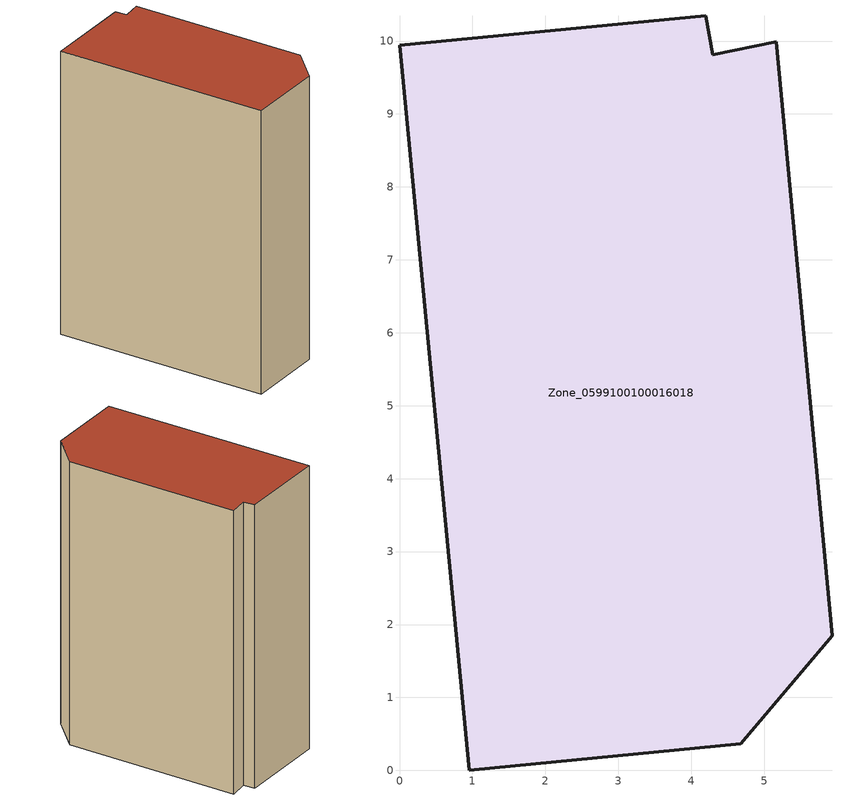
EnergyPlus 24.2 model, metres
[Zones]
Zone_0599100100016018
 floor ground (C_G): 5.17,9.99 5.93,1.84 4.68,0.37 0.96,0 0,9.94 4.2,10.35 4.29,9.81 z0
 wall outside (C_F): 0.96,0 4.68,0.37 5.93,1.84 5.17,9.99 4.29,9.81 4.2,10.35 0,9.94 0.96,0 z0:13.38
 roof outside (C_R): 5.93,1.84 5.17,9.99 4.29,9.81 4.2,10.35 0,9.94 0.96,0 4.68,0.37 z13.38
[BUILDING]
Pand.0599100100016018: North Axis=0; Terrain=City; Loads Convergence Tolerance Value=0.04; Temperature Convergence Tolerance Value=0.4; Solar Distribution=FullExterior; Maximum Number of Warmup Days=25; Minimum Number of Warmup Days=1
[Site:Location]
Rotterdam.The.Hague.AP_ZH_NLD Design_Conditions: Latitude=51.96; Longitude=4.45; Time Zone=1; Elevation=-4.5
[SITE:GROUNDTEMPERATURE:BUILDINGSURFACE]
18, 18, 18, 18, 18, 18, 18, 18, 18, 18, 18, 18
[MATERIAL] Thermal Absorptance=0.9; Solar Absorptance=0.7; Visible Absorptance=0.7
Name | Roughness | Thickness | Conductivity | Density | Specific Heat
G.TC.2015-2018 | MediumSmooth | 0.15 | 0.0428571 | 540 | 1210
F.TC.2015-2018 | Rough | 0.3 | 0.0666667 | 1920 | 840
R.TC.2015-2018 | MediumRough | 0.2 | 0.0333333 | 1500 | 1000
[CONSTRUCTION]
C_G: G.TC.2015-2018
C_F: F.TC.2015-2018
C_R: R.TC.2015-2018
[ZONE]
Zone_0599100100016018: Type=1; Multiplier=1; Ceiling Height=Autocalculate; Volume=Autocalculate; Floor Area=autocalculate; Part of Total Floor Area=Yes
[ZONEINFILTRATION:DESIGNFLOWRATE]
Infil_Zone_0599100100016018: Zone or ZoneList or Space or SpaceList=Zone_0599100100016018; Schedule=AlwaysOn; Design Flow Rate Calculation Method=Flow/Area; Flow Rate per Floor Area=0.0015; Constant Term Coefficient=1; Temperature Term Coefficient=0; Velocity Term Coefficient=0; Velocity Squared Term Coefficient=0
[HVACTEMPLATE:ZONE:IDEALLOADSAIRSYSTEM]
Zone_0599100100016018: Maximum Heating Supply Air Temperature=50; Minimum Cooling Supply Air Temperature=13; Maximum Heating Supply Air Humidity Ratio=0.0156; Minimum Cooling Supply Air Humidity Ratio=0.0077; Heating Limit=NoLimit; Cooling Limit=NoLimit; Dehumidification Control Type=ConstantSensibleHeatRatio; Cooling Sensible Heat Ratio=0.7; Dehumidification Setpoint=60; Humidification Control Type=None; Humidification Setpoint=30; Outdoor Air Method=None; Outdoor Air Flow Rate per Person=0.00944; Outdoor Air Flow Rate per Zone Floor Area=0; Outdoor Air Flow Rate per Zone=0; Demand Controlled Ventilation Type=None; Outdoor Air Economizer Type=NoEconomizer; Heat Recovery Type=None; Sensible Heat Recovery Effectiveness=0.7; Latent Heat Recovery Effectiveness=0.65
[ZONECONTROL:THERMOSTAT]
ThermostatControl_Zone_0599100100016018: Zone or ZoneList=Zone_0599100100016018; Control Type Schedule=DualSetpointControlType; Control 1=Thermostat_Zone_0599100100016018; Temperature Difference Between Cutout And Setpoint=0
[THERMOSTATSETPOINT:DUALSETPOINT]
Thermostat_Zone_0599100100016018: Heating Setpoint Temperature Schedule=HeatingSetpoint_Zone_0599100100016018; Cooling Setpoint Temperature Schedule=CoolingSetpoint_Zone_0599100100016018
[SCHEDULE:COMPACT]
HeatingSetpoint_Zone_0599100100016018: Through: 12/31, For: AllDays, Until: 24:00, 21
CoolingSetpoint_Zone_0599100100016018: Through: 12/31, For: AllDays, Until: 24:00, 24
DualSetpointControlType: Through: 12/31, For: AllDays, Until: 24:00, 4
AlwaysOn: Through: 12/31, For: AllDays, Until: 24:00, 1
